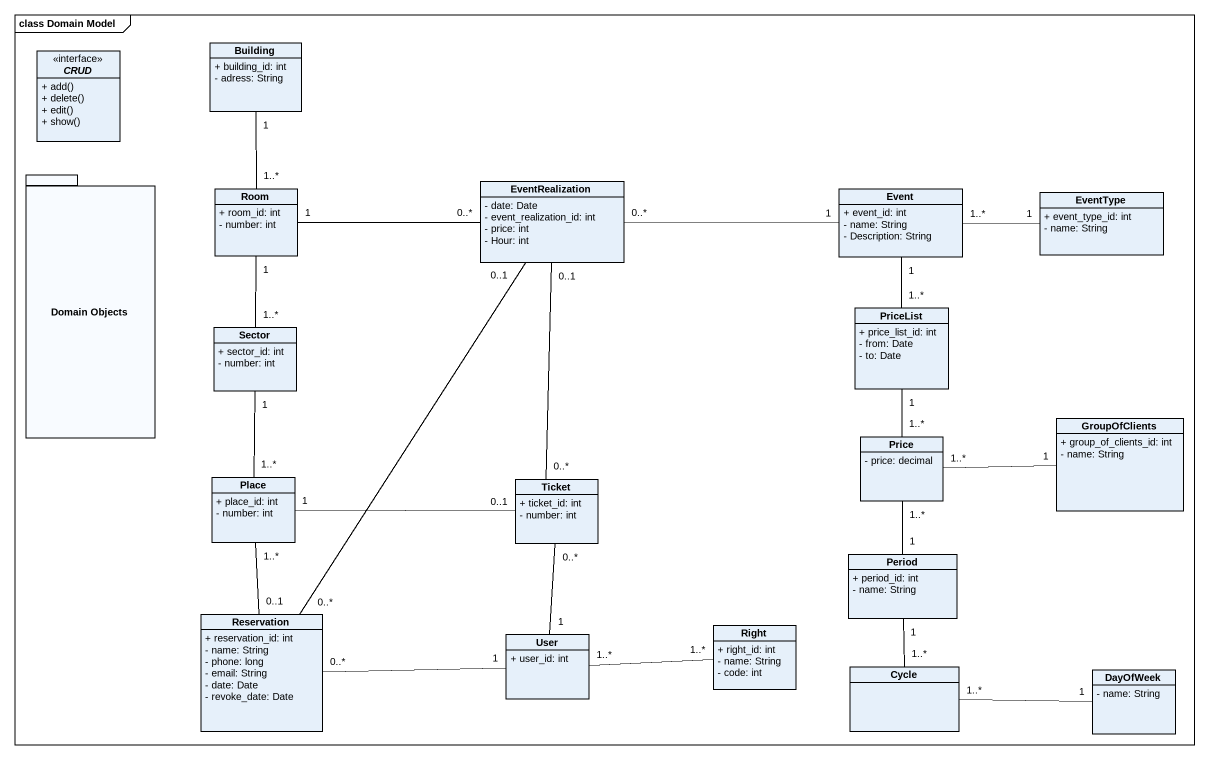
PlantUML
@startuml
mainframe class Domain Model
hide circle
hide empty members
skinparam classAttributeIconSize 0
interface CRUD {
  + add()
  + delete()
  + edit()
  + show()
}
class Building {
  + building_id: int
  - adress: String
}
package "Domain Objects" as Domain_Objects {
}
class Room {
  + room_id: int
  - number: int
}
class EventRealization {
  - date: Date
  - event_realization_id: int
  - price: int
  - Hour: int
}
class Event {
  + event_id: int
  - name: String
  - Description: String
}
class EventType {
  + event_type_id: int
  - name: String
}
class Sector {
  + sector_id: int
  - number: int
}
class PriceList {
  + price_list_id: int
  - from: Date
  - to: Date
}
class GroupOfClients {
  + group_of_clients_id: int
  - name: String
}
class Price {
  - price: decimal
}
class Place {
  + place_id: int
  - number: int
}
class Ticket {
  + ticket_id: int
  - number: int
}
class Period {
  + period_id: int
  - name: String
}
class Reservation {
  + reservation_id: int
  - name: String
  - phone: long
  - email: String
  - date: Date
  - revoke_date: Date
}
class User {
  + user_id: int
}
class "Right" as Right_ {
  + right_id: int
  - name: String
  - code: int
}
class Cycle
class DayOfWeek {
  - name: String
}
Building "1" -- "1..*" Room
Room "1" -right- "0..*" EventRealization
Room "1" -- "1..*" Sector
EventRealization "0..*" -right- "1" Event
EventRealization "0..1" -- "0..*" Ticket
Event "1..*" -right- "1" EventType
Event "1" -- "1..*" PriceList
Sector "1" -- "1..*" Place
PriceList "1" -- "1..*" Price
GroupOfClients "1" -left- "1..*" Price
Price "1..*" -- "1" Period
Place "1..*" -- "0..1" Reservation
Ticket "0..1" -left- "1" Place
Ticket "0..*" -- "1" User
Period "1" -- "1..*" Cycle
Reservation "0..*" -up- "0..1" EventRealization
Reservation "0..*" -right- "1" User
User "1..*" -right- "1..*" Right_
DayOfWeek "1" -left- "1..*" Cycle
@enduml
